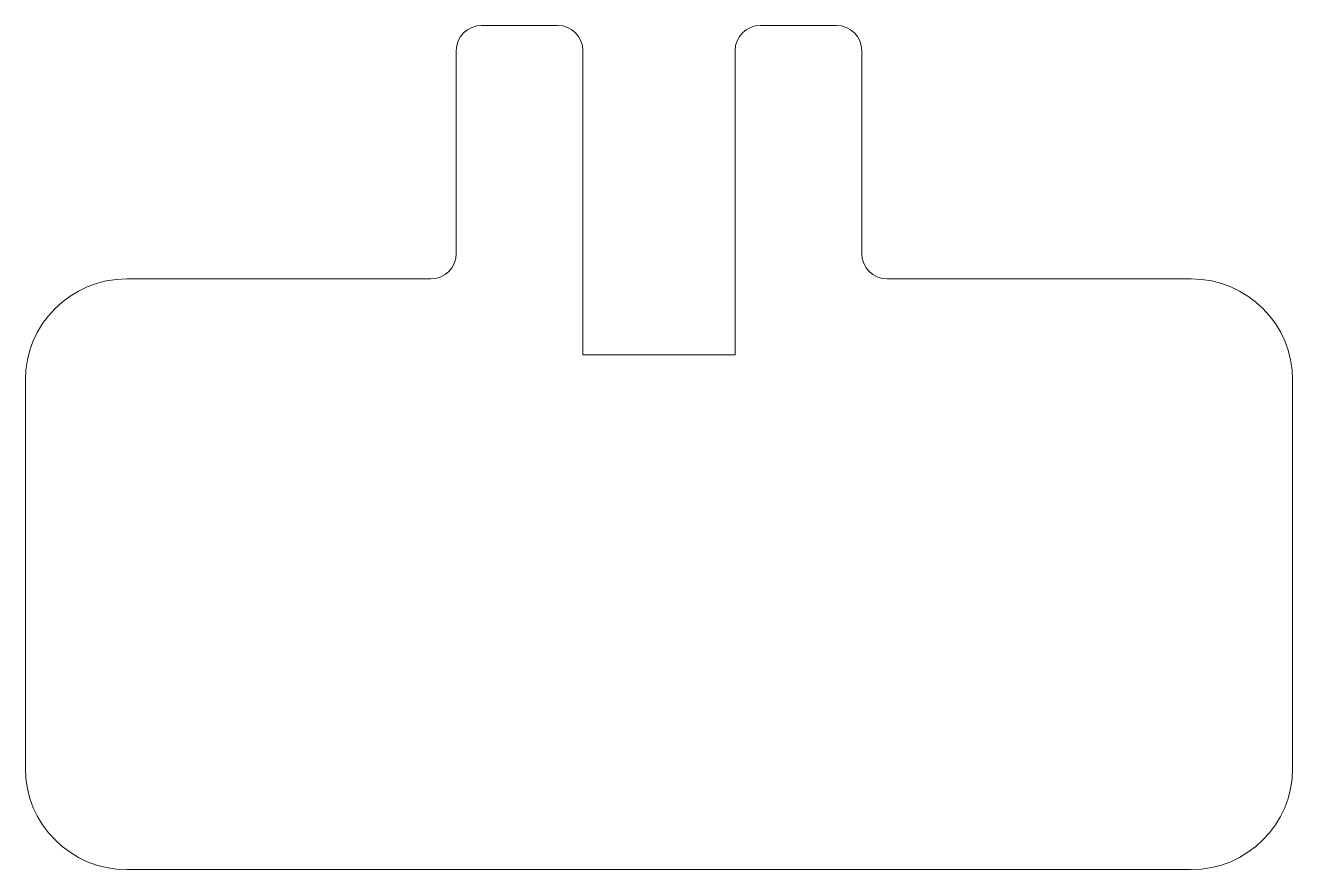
# Model space of a CAD drawing. Header units: millimetres. Extents: x 0 to 50, y 0 to 33.3.
import ezdxf

# ---------------------------------------------------------------- set-up
doc = ezdxf.new("R2010")
doc.units = ezdxf.units.MM

msp = doc.modelspace()

# ---------------------------------------------------------------- linework, layer by layer
at = {"color": 7, "linetype": 'Continuous', "lineweight": 15}
for p, q in [((18, 33.3), (21, 33.3)), ((29, 33.3), (32, 33.3)), ((17, 24.3), (17, 32.3)), ((22, 32.3), (22, 20.3)), ((28, 20.3), (28, 32.3)), ((33, 32.3), (33, 24.3)), ((4, 23.3), (16, 23.3)), ((34, 23.3), (46, 23.3)), ((22, 20.3), (28, 20.3)), ((0, 19.3), (0, 4)), ((50, 4), (50, 19.3)), ((4, 0), (46, 0))]:
    msp.add_line(p, q, dxfattribs=at)
for centre, radius, start, end in [((18, 32.3), 1, 90, 180), ((21, 32.3), 1, 0, 90), ((29, 32.3), 1, 90, 180), ((32, 32.3), 1, 0, 90), ((16, 24.3), 1, 270, 0), ((34, 24.3), 1, 180, 270), ((4, 19.3), 4, 90, 180), ((46, 19.3), 4, 0, 90), ((4, 4), 4, 180, 270), ((46, 4), 4, 270, 0)]:
    msp.add_arc(centre, radius, start, end, dxfattribs=at)

doc.saveas('drawing.dxf')
